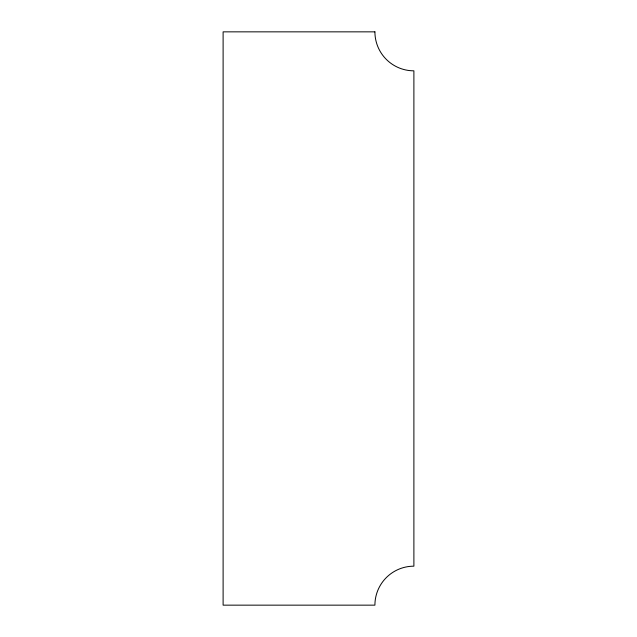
<?xml version="1.0" encoding="UTF-8"?>
<svg xmlns="http://www.w3.org/2000/svg" width="637" height="637" viewBox="0 0 637 637"><rect width="100%" height="100%" fill="white"/><g stroke="black" fill="none" stroke-linecap="round" stroke-linejoin="round"><path stroke-width="0.96" d="M374.914 31.85L223.109 31.85L223.109 605.15L374.914 605.15A38.976 38.976 0 0 1 413.891 566.174L413.891 70.826A38.976 38.976 0 0 1 374.914 31.85"/></g></svg>
